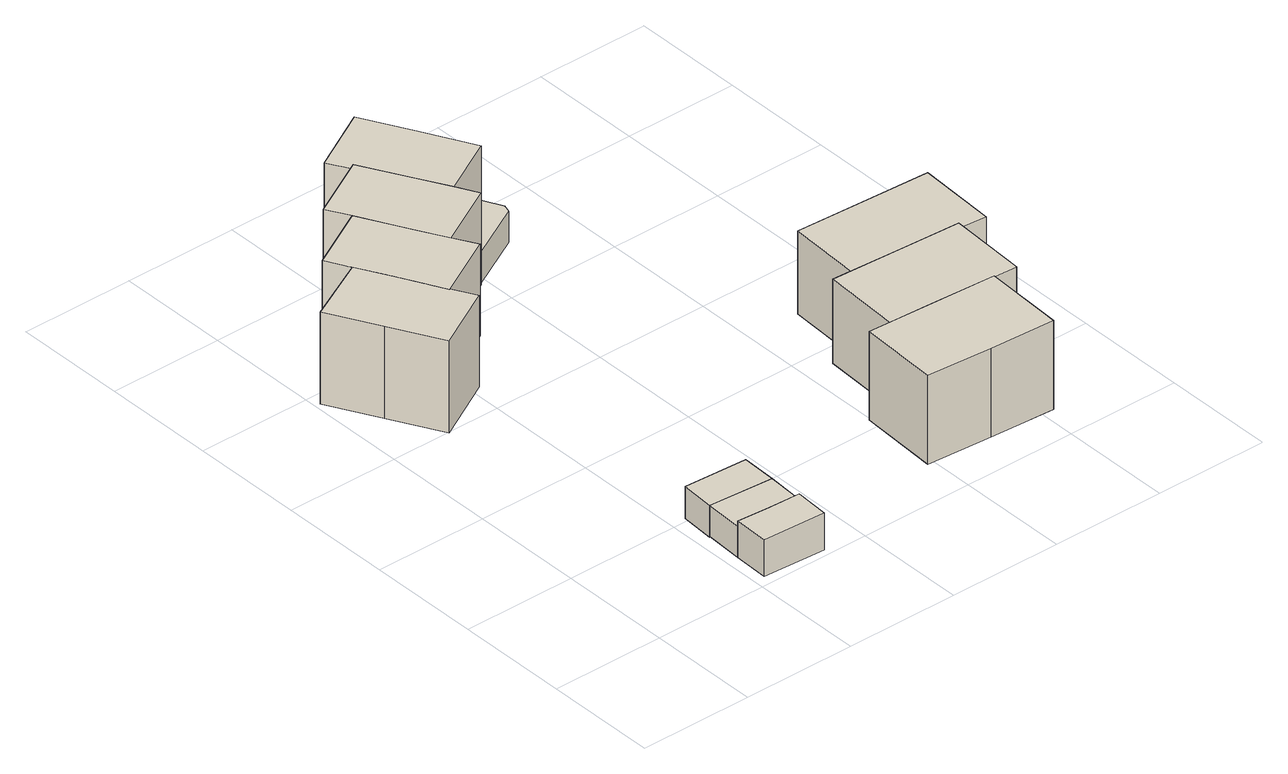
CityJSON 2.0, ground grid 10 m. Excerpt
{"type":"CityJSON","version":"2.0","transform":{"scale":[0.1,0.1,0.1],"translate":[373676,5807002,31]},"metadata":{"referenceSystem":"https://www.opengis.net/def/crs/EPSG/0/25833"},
"CityObjects":{
"building1":{"type":"Building","attributes":{"Gemeindeschluessel":"11000006","BezugspunktDach":"2200","function":"31001_2463","measuredHeight":3.75,"storeysAboveGround":1},"address":[{"country":"Germany","locality":"Berlin","thoroughfareNumber":"5A (1)","thoroughfareName":"Bäkestraße"}],"geometry":[{"type":"Solid","lod":"1","boundaries":[[[[0,1,2,3,4]],[[5,6,7,8,9]],[[5,9,4,3]],[[6,5,3,2]],[[7,6,2,1]],[[8,7,1,0]],[[9,8,0,4]]]]}]},
"building2":{"type":"Building","attributes":{"Gemeindeschluessel":"11000006","BezugspunktDach":"2200","function":"31001_2463","measuredHeight":2.86,"storeysAboveGround":1},"address":[{"country":"Germany","locality":"Berlin","thoroughfareNumber":"5B (1)","thoroughfareName":"Bäkestraße"}],"geometry":[{"type":"Solid","lod":"1","boundaries":[[[[10,11,12,13]],[[14,15,7,5]],[[14,5,13,12]],[[15,14,12,11]],[[7,15,11,10]],[[5,7,10,13]]]]}]},
"building3":{"type":"Building","attributes":{"Gemeindeschluessel":"11000006","BezugspunktDach":"2200","function":"31001_1010","measuredHeight":10.21,"storeysAboveGround":2},"address":[{"country":"Germany","locality":"Berlin","thoroughfareNumber":"5D","thoroughfareName":"Bäkestraße"}],"geometry":[{"type":"Solid","lod":"1","boundaries":[[[[16,17,18,19,20,21,22,23,24]],[[25,26,27,28,29,30,31,32,33]],[[25,33,24,23]],[[26,25,23,22]],[[27,26,22,21]],[[28,27,21,20]],[[29,28,20,19]],[[30,29,19,18]],[[31,30,18,17]],[[32,31,17,16]],[[33,32,16,24]]]]}]},
"building4":{"type":"Building","attributes":{"Gemeindeschluessel":"11000006","BezugspunktDach":"2200","function":"31001_2463","measuredHeight":2.93,"storeysAboveGround":1},"address":[{"country":"Germany","locality":"Berlin","thoroughfareNumber":"5C (1)","thoroughfareName":"Bäkestraße"}],"geometry":[{"type":"Solid","lod":"1","boundaries":[[[[11,34,35,12]],[[36,37,38,39]],[[36,39,12,35]],[[37,36,35,34]],[[38,37,34,11]],[[39,38,11,12]]]]}]},
"building5":{"type":"Building","attributes":{"Gemeindeschluessel":"11000006","BezugspunktDach":"2200","function":"31001_1010","measuredHeight":10.26,"storeysAboveGround":2},"address":[{"country":"Germany","locality":"Berlin","thoroughfareNumber":"5E","thoroughfareName":"Bäkestraße"}],"geometry":[{"type":"Solid","lod":"1","boundaries":[[[[23,22,40,20,19,41,42,43,44,45]],[[46,47,48,49,29,28,50,26,25,51]],[[46,51,45,44]],[[47,46,44,43]],[[48,47,43,42]],[[49,48,42,41]],[[29,49,41,19]],[[28,29,19,20]],[[50,28,20,40]],[[26,50,40,22]],[[25,26,22,23]],[[51,25,23,45]]]]}]},
"building6":{"type":"Building","attributes":{"Gemeindeschluessel":"11000006","BezugspunktDach":"2200","function":"31001_1010","measuredHeight":10.19,"storeysAboveGround":2},"address":[{"country":"Germany","locality":"Berlin","thoroughfareNumber":"5F","thoroughfareName":"Bäkestraße"}],"geometry":[{"type":"Solid","lod":"1","boundaries":[[[[44,52,42,53,54,55,56,57]],[[58,59,60,61,48,62,46,63]],[[58,63,57,56]],[[59,58,56,55]],[[60,59,55,54]],[[61,60,54,53]],[[48,61,53,42]],[[62,48,42,52]],[[46,62,52,44]],[[63,46,44,57]]]]}]},
"building7":{"type":"Building","attributes":{"Gemeindeschluessel":"11000006","function":"31001_1010"},"address":[{"country":"Germany","locality":"Berlin","thoroughfareNumber":"5G","thoroughfareName":"Bäkestraße"}],"children":["building7-1","building7-2"]},
"building7-1":{"type":"BuildingPart","attributes":{"BezugspunktDach":"2200","measuredHeight":9.9,"storeysAboveGround":2},"parents":["building7"],"geometry":[{"type":"MultiSurface","lod":"1","boundaries":[[[64,65,66,67,68,69,70]],[[71,72,73,60,74,58,75]],[[71,75,70,69]],[[72,71,69,68]],[[73,72,68,67]],[[76,77,67,66]],[[60,73,78,79]],[[74,60,66,65]],[[58,74,65,64]],[[75,58,64,70]],[[79,78,77,76]]]}]},
"building7-2":{"type":"BuildingPart","attributes":{"BezugspunktDach":"2200","measuredHeight":2.88,"storeysAboveGround":2},"parents":["building7"],"geometry":[{"type":"MultiSurface","lod":"1","boundaries":[[[80,81,82,83,77,76]],[[78,84,85,86,87,79]],[[84,78,77,83]],[[85,84,83,82]],[[86,85,82,81]],[[87,86,81,80]],[[79,87,80,76]],[[78,79,88,76,77]]]}]},
"building8":{"type":"Building","attributes":{"Gemeindeschluessel":"11000006","BezugspunktDach":"2200","function":"31001_1010","measuredHeight":9.49,"storeysAboveGround":2},"address":[{"country":"Germany","locality":"Berlin","thoroughfareNumber":"5A","thoroughfareName":"Bäkestraße"}],"geometry":[{"type":"Solid","lod":"1","boundaries":[[[[89,90,91,92,93,94,95]],[[96,97,98,99,100,101,102]],[[96,102,95,94]],[[97,96,94,93]],[[98,97,93,92]],[[99,98,92,91]],[[100,99,91,90]],[[101,100,90,89]],[[102,101,89,95]]]]}]},
"building9":{"type":"Building","attributes":{"Gemeindeschluessel":"11000006","BezugspunktDach":"2200","function":"31001_1010","measuredHeight":9.8,"storeysAboveGround":2},"address":[{"country":"Germany","locality":"Berlin","thoroughfareNumber":"5B","thoroughfareName":"Bäkestraße"}],"geometry":[{"type":"Solid","lod":"1","boundaries":[[[[103,104,105,106,107,108,109]],[[110,111,112,113,114,115,116]],[[110,116,109,108]],[[111,110,108,107]],[[112,111,107,106]],[[113,112,106,105]],[[114,113,105,104]],[[115,114,104,103]],[[116,115,103,109]]]]}]},
"building10":{"type":"Building","attributes":{"Gemeindeschluessel":"11000006","BezugspunktDach":"2200","function":"31001_1010","measuredHeight":8.57,"storeysAboveGround":2},"address":[{"country":"Germany","locality":"Berlin","thoroughfareNumber":"5C","thoroughfareName":"Bäkestraße"}],"geometry":[{"type":"Solid","lod":"1","boundaries":[[[[117,118,119,120,121,122,123]],[[124,125,126,127,128,129,130]],[[124,130,123,122]],[[125,124,122,121]],[[126,125,121,120]],[[127,126,120,119]],[[128,127,119,118]],[[129,128,118,117]],[[130,129,117,123]]]]}]}
},
"vertices":[
[165,5,36],[167,36,36],[139,37,36],[110,39,36],[109,8,36],[110,39,3],[139,37,3],[167,36,3],[165,5,3],[109,8,3],
[167,36,31],[169,69,31],[112,73,31],[110,39,31],[112,73,3],[169,69,3],
[29,344,85],[53,299,85],[108,329,85],[97,349,85],[96,349,85],[84,373,85],[60,418,85],[60,417,85],[5,389,85],[60,417,2],[60,418,2],[84,373,2],[96,349,2],[97,349,2],[108,329,2],[53,299,2],[29,344,2],[5,389,2],
[170,100,31],[114,103,31],[114,103,2],[170,100,2],[169,69,2],[112,73,2],
[73,394,85],[151,378,85],[140,398,85],[127,422,85],[103,467,85],[49,438,85],[103,467,2],[127,422,2],[140,398,2],[151,378,2],[73,394,2],[49,438,2],
[116,443,85],[194,427,85],[183,448,85],[170,472,85],[146,516,85],[92,487,85],[146,516,2],[170,472,2],[183,448,2],[194,427,2],[116,443,2],[92,487,2],
[146,516,81],[159,492,81],[183,448,81],[237,477,81],[214,521,81],[190,566,81],[135,536,81],[190,566,2],[214,521,2],[237,477,2],[159,492,2],[135,536,2],[183,448,32],[237,477,32],[237,477,4],[183,448,4],
[194,427,32],[243,453,32],[245,460,32],[237,476,32],[237,476,4],[245,460,4],[243,453,4],[194,427,4],[183,448,18],
[338,18,98],[396,15,98],[400,87,98],[342,90,98],[304,92,98],[284,93,98],[280,22,98],[284,93,18],[304,92,18],[342,90,18],[400,87,18],[396,15,18],[338,18,18],[280,22,18],
[363,89,97],[400,87,97],[421,86,97],[425,156,97],[367,159,97],[308,162,97],[304,92,97],[308,162,21],[367,159,21],[425,156,21],[421,86,21],[400,87,21],[363,89,21],[304,92,21],
[390,158,92],[425,156,92],[450,154,92],[454,225,92],[393,228,92],[333,231,92],[329,161,92],[333,231,17],[393,228,17],[454,225,17],[450,154,17],[425,156,17],[390,158,17],[329,161,17]
]}
